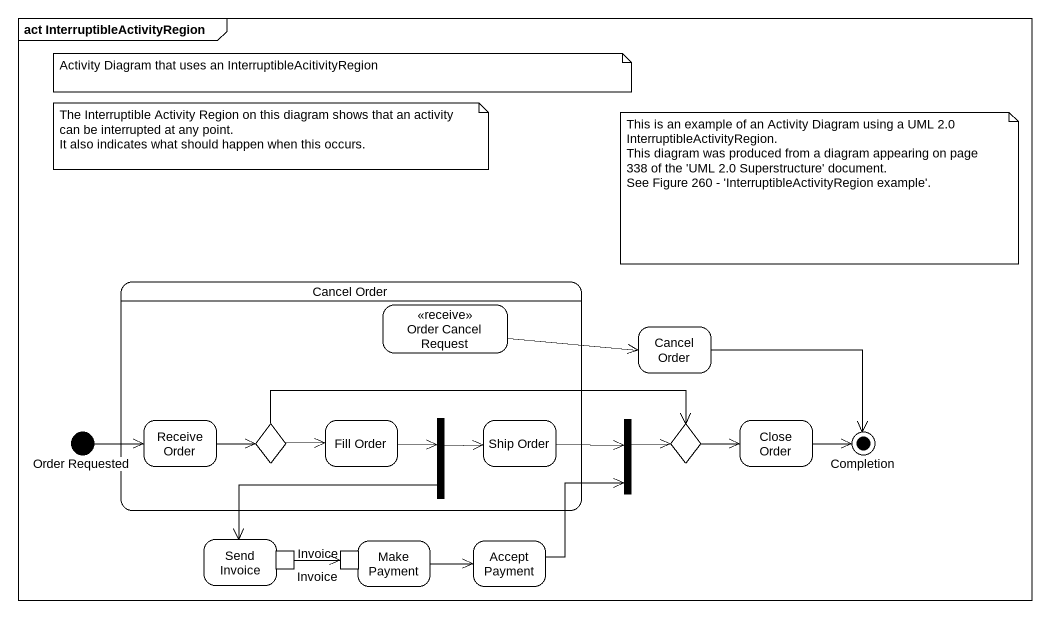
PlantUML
@startuml
mainframe act InterruptibleActivityRegion
hide empty description
state "Cancel Order" as Cancel_Order {
  state "Order Cancel Request" as Order_Cancel_Request <<receive>>
  state "Receive Order" as Receive_Order
  state choice1 <<choice>>
  state "Fill Order" as Fill_Order
  state fork1 <<fork>>
  state "Ship Order" as Ship_Order
}
state "Cancel Order" as Cancel_Order_2
state "Order Requested" as Order_Requested <<start>>
state fork2 <<join>>
state choice2 <<choice>>
state "Close Order" as Close_Order
state Completion <<end>>
state "Send Invoice" as Send_Invoice {
  state Invoice <<outputPin>>
}
state "Make Payment" as Make_Payment {
  state "Invoice" as Invoice_2 <<inputPin>>
}
state "Accept Payment" as Accept_Payment
Order_Cancel_Request -right-> Cancel_Order_2
Cancel_Order_2 -right-> Completion
Order_Requested -right-> Receive_Order
Receive_Order -right-> choice1
choice1 -right-> Fill_Order
choice1 -right-> choice2
Fill_Order -right-> fork1
fork1 -right-> Ship_Order
fork1 -left-> Send_Invoice
Ship_Order -right-> fork2
fork2 -right-> choice2
choice2 -right-> Close_Order
Close_Order -right-> Completion
Invoice -right-> Invoice_2
Make_Payment -right-> Accept_Payment
Accept_Payment -up-> fork2
note as N1
  Activity Diagram that uses an InterruptibleAcitivityRegion
end note
note as N2
  The Interruptible Activity Region on this diagram shows that an activity can be interrupted at any point.
  It also indicates what should happen when this occurs.
end note
note as N3
  This is an example of an Activity Diagram using a UML 2.0 InterruptibleActivityRegion.
  This diagram was produced from a diagram appearing on page 338 of the 'UML 2.0 Superstructure' document.
  See Figure 260 - 'InterruptibleActivityRegion example'.
end note
@enduml
